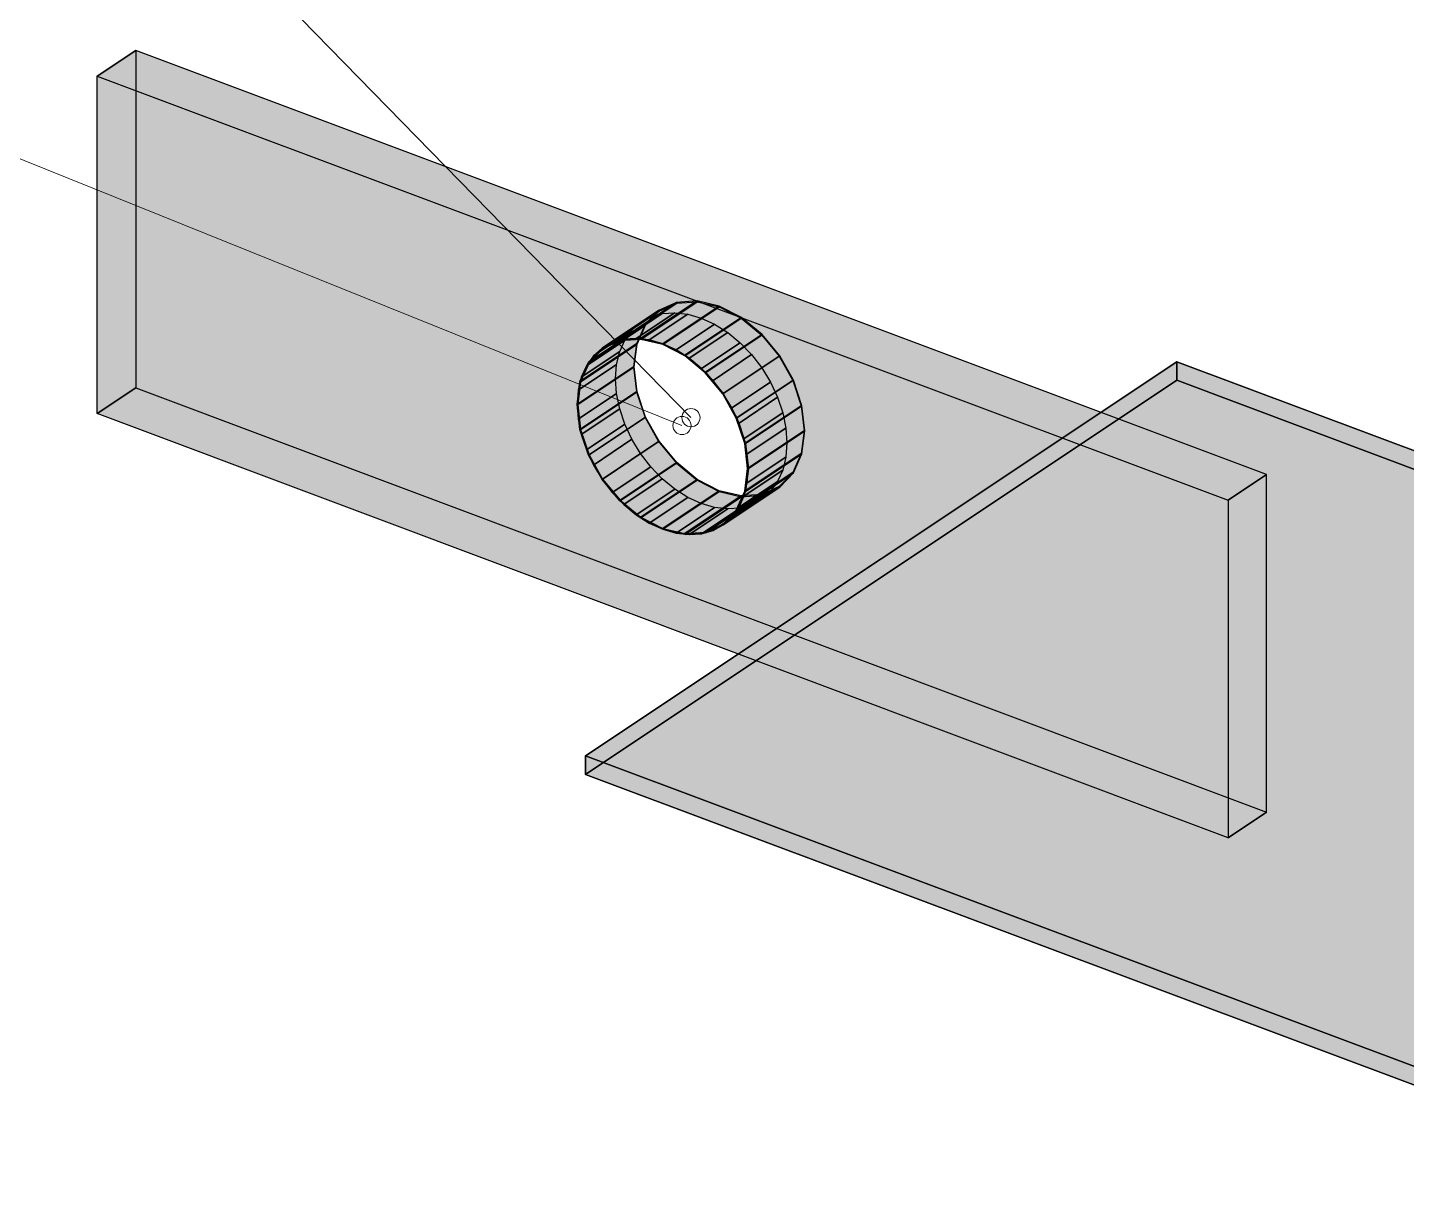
# Model space of a CAD drawing. Header units: millimetres. Extents: x 50 to 612415, y 2 to 4150.
# Drawn here: x 493091 to 493925, y 1914 to 2623 of the extents above; entities that cross this region are included whole.
import ezdxf

# ---------------------------------------------------------------- set-up
doc = ezdxf.new("R2010")
doc.units = ezdxf.units.MM
for name, color, linetype, lineweight in [('DIM', 7, 'Continuous', 13), ('HATCH', 8, 'Continuous', 9), ('OUTLINE', 7, 'Continuous', 25)]:
    doc.layers.add(name, color=color, linetype=linetype, lineweight=lineweight)

msp = doc.modelspace()

# ---------------------------------------------------------------- hatches: boundary and pattern name
at = {"layer": 'HATCH', "true_color": 0xbda27d}
for points in [[(493132.962, 2389.078), (493132.962, 2593.375), (493156.293, 2608.929), (493156.293, 2404.632)], [(493786.229, 2409.26), (493428.487, 2170.766), (493428.487, 2181.991), (493786.229, 2420.485)], [(493817.337, 2336.735), (493817.337, 2132.437), (493840.668, 2147.991), (493840.668, 2352.289)]]:
    msp.add_hatch(color=33, dxfattribs=at).paths.add_polyline_path(points)
at = {"layer": 'HATCH', "true_color": 0xccae87}
for points in [[(493132.962, 2593.375), (493817.337, 2336.735), (493840.668, 2352.289), (493156.293, 2608.929)], [(493786.229, 2420.485), (493428.487, 2181.991), (494112.862, 1925.35)], [(493786.229, 2420.485), (494112.862, 1925.35), (494470.604, 2163.845)], [(493817.337, 2132.437), (493132.962, 2389.078), (493156.293, 2404.632), (493840.668, 2147.991)], [(494112.862, 1914.125), (493428.487, 2170.766), (493786.229, 2409.26)], [(494470.604, 2152.619), (494112.862, 1914.125), (493786.229, 2409.26)]]:
    msp.add_hatch(color=43, dxfattribs=at).paths.add_polyline_path(points)
at = {"layer": 'HATCH', "true_color": 0xc0a47f}
for points in [[(493156.293, 2608.929), (493156.293, 2404.632), (493474.942, 2449.643)], [(493156.293, 2608.929), (493474.942, 2449.643), (493482.459, 2450.195)], [(493156.293, 2608.929), (493482.459, 2450.195), (493490.37, 2449.284)], [(493156.293, 2608.929), (493490.37, 2449.284), (493498.48, 2446.933)], [(493156.293, 2608.929), (493498.48, 2446.933), (493506.591, 2443.201)], [(493840.668, 2352.289), (493156.293, 2608.929), (493506.591, 2443.201)], [(493451.611, 2434.089), (493132.962, 2389.078), (493132.962, 2593.375)], [(493459.128, 2434.641), (493451.611, 2434.089), (493132.962, 2593.375)], [(493467.039, 2433.73), (493459.128, 2434.641), (493132.962, 2593.375)], [(493475.149, 2431.379), (493467.039, 2433.73), (493132.962, 2593.375)], [(493483.26, 2427.647), (493475.149, 2431.379), (493132.962, 2593.375)], [(493483.26, 2427.647), (493132.962, 2593.375), (493817.337, 2336.735)], [(493156.293, 2404.632), (493468.005, 2447.642), (493474.942, 2449.643)], [(493156.293, 2404.632), (493461.819, 2444.243), (493468.005, 2447.642)], [(493156.293, 2404.632), (493456.535, 2439.527), (493461.819, 2444.243)], [(493156.293, 2404.632), (493452.284, 2433.612), (493456.535, 2439.527)], [(493840.668, 2352.289), (493506.591, 2443.201), (493514.502, 2438.178)], [(493840.668, 2352.289), (493514.502, 2438.178), (493522.018, 2431.989)], [(493451.611, 2434.089), (493444.674, 2432.088), (493132.962, 2389.078)], [(493444.674, 2432.088), (493438.488, 2428.689), (493132.962, 2389.078)], [(493438.488, 2428.689), (493433.204, 2423.973), (493132.962, 2389.078)], [(493156.293, 2404.632), (493449.171, 2426.643), (493452.284, 2433.612)], [(493840.668, 2352.289), (493522.018, 2431.989), (493528.955, 2424.786)], [(493433.204, 2423.973), (493428.954, 2418.058), (493132.962, 2389.078)], [(493156.293, 2404.632), (493447.272, 2418.791), (493449.171, 2426.643)], [(493491.171, 2422.624), (493483.26, 2427.647), (493817.337, 2336.735)], [(493498.687, 2416.435), (493491.171, 2422.624), (493817.337, 2336.735)], [(493840.668, 2352.289), (493528.955, 2424.786), (493535.141, 2416.747)], [(494470.604, 2152.619), (493786.229, 2409.26), (493786.229, 2420.485), (494470.604, 2163.845)], [(493428.954, 2418.058), (493425.84, 2411.089), (493132.962, 2389.078)], [(493156.293, 2404.632), (493446.634, 2410.25), (493447.272, 2418.791)], [(493505.624, 2409.232), (493498.687, 2416.435), (493817.337, 2336.735)], [(493840.668, 2352.289), (493535.141, 2416.747), (493540.425, 2408.068)], [(493425.84, 2411.089), (493423.941, 2403.237), (493132.962, 2389.078)], [(493423.941, 2403.237), (493423.303, 2394.696), (493132.962, 2389.078)], [(493447.272, 2401.231), (493446.634, 2410.25), (493156.293, 2404.632)], [(493156.293, 2404.632), (493461.819, 2364.869), (493456.535, 2373.547)], [(493156.293, 2404.632), (493468.005, 2356.829), (493461.819, 2364.869)], [(493456.535, 2373.547), (493452.284, 2382.651), (493156.293, 2404.632)], [(493156.293, 2404.632), (493474.942, 2349.626), (493468.005, 2356.829)], [(493452.284, 2382.651), (493449.171, 2391.955), (493156.293, 2404.632)], [(493156.293, 2404.632), (493482.459, 2343.437), (493474.942, 2349.626)], [(493449.171, 2391.955), (493447.272, 2401.231), (493156.293, 2404.632)], [(493156.293, 2404.632), (493490.37, 2338.415), (493482.459, 2343.437)], [(493156.293, 2404.632), (493840.668, 2147.991), (493490.37, 2338.415)], [(493511.81, 2401.193), (493505.624, 2409.232), (493817.337, 2336.735)], [(493840.668, 2352.289), (493540.425, 2408.068), (493544.676, 2398.965)], [(493517.094, 2392.514), (493511.81, 2401.193), (493817.337, 2336.735)], [(493840.668, 2352.289), (493544.676, 2398.965), (493547.789, 2389.661)], [(493132.962, 2389.078), (493423.303, 2394.696), (493423.941, 2385.677)], [(493433.204, 2357.993), (493438.488, 2349.315), (493132.962, 2389.078)], [(493438.488, 2349.315), (493444.674, 2341.275), (493132.962, 2389.078)], [(493132.962, 2389.078), (493428.954, 2367.097), (493433.204, 2357.993)], [(493444.674, 2341.275), (493451.611, 2334.072), (493132.962, 2389.078)], [(493132.962, 2389.078), (493425.84, 2376.401), (493428.954, 2367.097)], [(493451.611, 2334.072), (493459.128, 2327.883), (493132.962, 2389.078)], [(493132.962, 2389.078), (493423.941, 2385.677), (493425.84, 2376.401)], [(493459.128, 2327.883), (493467.039, 2322.861), (493132.962, 2389.078)], [(493467.039, 2322.861), (493817.337, 2132.437), (493132.962, 2389.078)], [(493521.345, 2383.411), (493517.094, 2392.514), (493817.337, 2336.735)], [(493840.668, 2352.289), (493547.789, 2389.661), (493549.688, 2380.385)], [(493524.458, 2374.107), (493521.345, 2383.411), (493817.337, 2336.735)], [(493840.668, 2352.289), (493549.688, 2380.385), (493550.327, 2371.365)], [(493526.357, 2364.831), (493524.458, 2374.107), (493817.337, 2336.735)], [(493840.668, 2352.289), (493550.327, 2371.365), (493549.688, 2362.825)], [(493526.996, 2355.811), (493526.357, 2364.831), (493817.337, 2336.735)], [(493840.668, 2352.289), (493549.688, 2362.825), (493547.789, 2354.973)], [(493526.357, 2347.271), (493526.996, 2355.811), (493817.337, 2336.735)], [(493840.668, 2352.289), (493547.789, 2354.973), (493544.676, 2348.004)], [(493840.668, 2352.289), (493522.018, 2331.973), (493514.502, 2331.421)], [(493840.668, 2147.991), (493840.668, 2352.289), (493514.502, 2331.421)], [(493840.668, 2352.289), (493528.955, 2333.973), (493522.018, 2331.973)], [(493524.458, 2339.419), (493526.357, 2347.271), (493817.337, 2336.735)], [(493840.668, 2352.289), (493535.141, 2337.373), (493528.955, 2333.973)], [(493840.668, 2352.289), (493540.425, 2342.089), (493535.141, 2337.373)], [(493840.668, 2352.289), (493544.676, 2348.004), (493540.425, 2342.089)], [(493840.668, 2147.991), (493498.48, 2334.682), (493490.37, 2338.415)], [(493491.171, 2315.867), (493498.687, 2316.419), (493817.337, 2336.735)], [(493491.171, 2315.867), (493817.337, 2336.735), (493817.337, 2132.437)], [(493498.687, 2316.419), (493505.624, 2318.419), (493817.337, 2336.735)], [(493505.624, 2318.419), (493511.81, 2321.819), (493817.337, 2336.735)], [(493511.81, 2321.819), (493517.094, 2326.535), (493817.337, 2336.735)], [(493517.094, 2326.535), (493521.345, 2332.45), (493817.337, 2336.735)], [(493521.345, 2332.45), (493524.458, 2339.419), (493817.337, 2336.735)], [(493840.668, 2147.991), (493506.591, 2332.332), (493498.48, 2334.682)], [(493840.668, 2147.991), (493514.502, 2331.421), (493506.591, 2332.332)], [(493467.039, 2322.861), (493475.149, 2319.128), (493817.337, 2132.437)], [(493475.149, 2319.128), (493483.26, 2316.778), (493817.337, 2132.437)], [(493483.26, 2316.778), (493491.171, 2315.867), (493817.337, 2132.437)], [(493428.487, 2170.766), (494112.862, 1914.125), (494112.862, 1925.35), (493428.487, 2181.991)]]:
    msp.add_hatch(color=33, dxfattribs=at).paths.add_polyline_path(points)
at = {"layer": 'HATCH', "true_color": 0xaeb4b7}
for points in [[(493438.488, 2428.689), (493449.226, 2433.581), (493483.445, 2456.394), (493472.707, 2451.501)], [(493449.433, 2433.115), (493438.781, 2428.261), (493473, 2451.074), (493483.652, 2455.927)], [(493500.865, 2317.393), (493511.517, 2322.247), (493545.736, 2345.059), (493535.084, 2340.206)], [(493511.81, 2321.819), (493501.072, 2316.926), (493535.291, 2339.739), (493546.029, 2344.632)]]:
    msp.add_hatch(color=253, dxfattribs=at).paths.add_polyline_path(points)
at = {"layer": 'HATCH', "true_color": 0xb2b8bc}
for points in [[(493449.226, 2433.581), (493461.73, 2434.499), (493495.949, 2457.312), (493483.445, 2456.394)], [(493461.838, 2434.025), (493449.433, 2433.115), (493483.652, 2455.927), (493496.056, 2456.838)], [(493488.461, 2316.483), (493500.865, 2317.393), (493535.084, 2340.206), (493522.679, 2339.295)], [(493501.072, 2316.926), (493488.568, 2316.009), (493522.787, 2338.821), (493535.291, 2339.739)]]:
    msp.add_hatch(color=9, dxfattribs=at).paths.add_polyline_path(points)
at = {"layer": 'HATCH', "true_color": 0xb6bbbf}
for points in [[(493461.73, 2434.499), (493475.149, 2431.379), (493509.368, 2454.192), (493495.949, 2457.312)], [(493475.149, 2430.93), (493461.838, 2434.025), (493496.056, 2456.838), (493509.368, 2453.743)], [(493475.149, 2319.577), (493488.461, 2316.483), (493522.679, 2339.295), (493509.368, 2342.39)], [(493488.568, 2316.009), (493475.149, 2319.128), (493509.368, 2341.941), (493522.787, 2338.821)]]:
    msp.add_hatch(color=9, dxfattribs=at).paths.add_polyline_path(points)
at = {"layer": 'HATCH', "true_color": 0xacb1b5}
for points in [[(493483.445, 2456.394), (493472.707, 2451.501), (493483.652, 2455.927)], [(493472.707, 2451.501), (493473, 2451.074), (493483.652, 2455.927)], [(493495.949, 2457.312), (493483.445, 2456.394), (493496.056, 2456.838)], [(493483.445, 2456.394), (493483.652, 2455.927), (493496.056, 2456.838)], [(493495.949, 2457.312), (493496.056, 2456.838), (493509.368, 2453.743)], [(493509.368, 2454.192), (493495.949, 2457.312), (493509.368, 2453.743)], [(493509.368, 2454.192), (493509.368, 2453.743), (493522.679, 2446.854)], [(493522.787, 2447.247), (493509.368, 2454.192), (493522.679, 2446.854)], [(493472.707, 2451.501), (493464.467, 2442.967), (493473, 2451.074)], [(493464.467, 2442.967), (493464.827, 2442.608), (493473, 2451.074)], [(493522.787, 2447.247), (493522.679, 2446.854), (493535.084, 2436.64)], [(493535.291, 2436.951), (493522.787, 2447.247), (493535.084, 2436.64)], [(493464.467, 2442.967), (493459.288, 2431.373), (493464.827, 2442.608)], [(493459.288, 2431.373), (493459.689, 2431.106), (493464.827, 2442.608)], [(493535.291, 2436.951), (493535.084, 2436.64), (493545.736, 2423.798)], [(493546.029, 2424.005), (493535.291, 2436.951), (493545.736, 2423.798)], [(493438.781, 2428.261), (493430.249, 2420.154), (493438.488, 2428.689)], [(493438.781, 2428.261), (493430.608, 2419.795), (493430.249, 2420.154)], [(493449.433, 2433.115), (493438.488, 2428.689), (493449.226, 2433.581)], [(493449.433, 2433.115), (493438.781, 2428.261), (493438.488, 2428.689)], [(493461.838, 2434.025), (493449.226, 2433.581), (493461.73, 2434.499)], [(493461.838, 2434.025), (493449.433, 2433.115), (493449.226, 2433.581)], [(493459.288, 2431.373), (493457.521, 2417.509), (493459.689, 2431.106)], [(493457.521, 2417.509), (493457.936, 2417.353), (493459.689, 2431.106)], [(493475.149, 2430.93), (493461.838, 2434.025), (493461.73, 2434.499)], [(493475.149, 2430.93), (493461.73, 2434.499), (493475.149, 2431.379)], [(493488.461, 2424.042), (493475.149, 2430.93), (493475.149, 2431.379)], [(493488.461, 2424.042), (493475.149, 2431.379), (493488.568, 2424.435)], [(493430.608, 2419.795), (493425.069, 2408.56), (493430.249, 2420.154)], [(493500.865, 2413.828), (493488.461, 2424.042), (493488.568, 2424.435)], [(493500.865, 2413.828), (493488.568, 2424.435), (493501.072, 2414.139)], [(493546.029, 2424.005), (493545.736, 2423.798), (493553.909, 2409.202)], [(493554.268, 2409.292), (493546.029, 2424.005), (493553.909, 2409.202)], [(493430.608, 2419.795), (493425.47, 2408.294), (493425.069, 2408.56)], [(493459.689, 2402.286), (493457.521, 2417.509), (493459.288, 2402.32)], [(493459.689, 2402.286), (493457.936, 2417.353), (493457.521, 2417.509)], [(493511.517, 2400.985), (493500.865, 2413.828), (493501.072, 2414.139)], [(493511.517, 2400.985), (493501.072, 2414.139), (493511.81, 2401.193)], [(493425.47, 2408.294), (493423.303, 2394.696), (493425.069, 2408.56)], [(493425.47, 2408.294), (493423.717, 2394.541), (493423.303, 2394.696)], [(493554.268, 2409.292), (493553.909, 2409.202), (493559.047, 2393.847)], [(493559.448, 2393.813), (493554.268, 2409.292), (493559.047, 2393.847)], [(493459.689, 2402.286), (493459.288, 2402.32), (493464.467, 2386.841)], [(493464.827, 2386.931), (493459.689, 2402.286), (493464.467, 2386.841)], [(493519.69, 2386.389), (493511.517, 2400.985), (493511.81, 2401.193)], [(493519.69, 2386.389), (493511.81, 2401.193), (493520.05, 2386.479)], [(493425.069, 2379.508), (493423.303, 2394.696), (493425.47, 2379.474)], [(493423.303, 2394.696), (493423.717, 2394.541), (493425.47, 2379.474)], [(493464.827, 2386.931), (493464.467, 2386.841), (493472.707, 2372.128)], [(493473, 2372.335), (493464.827, 2386.931), (493472.707, 2372.128)], [(493559.448, 2393.813), (493559.047, 2393.847), (493560.8, 2378.779)], [(493560.8, 2378.779), (493561.214, 2378.624), (493559.448, 2393.813)], [(493430.249, 2364.029), (493425.069, 2379.508), (493425.47, 2379.474)], [(493430.249, 2364.029), (493425.47, 2379.474), (493430.608, 2364.119)], [(493524.828, 2371.034), (493519.69, 2386.389), (493520.05, 2386.479)], [(493524.828, 2371.034), (493520.05, 2386.479), (493525.229, 2371)], [(493560.8, 2378.779), (493559.047, 2365.027), (493561.214, 2378.624)], [(493559.047, 2365.027), (493559.448, 2364.76), (493561.214, 2378.624)], [(493473, 2372.335), (493472.707, 2372.128), (493483.445, 2359.181)], [(493483.652, 2359.493), (493473, 2372.335), (493483.445, 2359.181)], [(493526.581, 2355.967), (493524.828, 2371.034), (493525.229, 2371)], [(493525.229, 2371), (493526.996, 2355.811), (493526.581, 2355.967)], [(493438.488, 2349.315), (493430.249, 2364.029), (493430.608, 2364.119)], [(493438.488, 2349.315), (493430.608, 2364.119), (493438.781, 2349.523)], [(493559.047, 2365.027), (493553.909, 2353.525), (493559.448, 2364.76)], [(493553.909, 2353.525), (493554.268, 2353.166), (493559.448, 2364.76)], [(493483.652, 2359.493), (493483.445, 2359.181), (493495.949, 2348.885)], [(493496.056, 2349.279), (493483.652, 2359.493), (493495.949, 2348.885)], [(493526.996, 2355.811), (493524.828, 2342.214), (493526.581, 2355.967)], [(493526.996, 2355.811), (493525.229, 2341.948), (493524.828, 2342.214)], [(493553.909, 2353.525), (493545.736, 2345.059), (493554.268, 2353.166)], [(493545.736, 2345.059), (493546.029, 2344.632), (493554.268, 2353.166)], [(493449.226, 2336.369), (493438.488, 2349.315), (493438.781, 2349.523)], [(493449.226, 2336.369), (493438.781, 2349.523), (493449.433, 2336.68)], [(493496.056, 2349.279), (493495.949, 2348.885), (493509.368, 2341.941)], [(493509.368, 2342.39), (493496.056, 2349.279), (493509.368, 2341.941)], [(493545.736, 2345.059), (493535.084, 2340.206), (493546.029, 2344.632)], [(493461.73, 2326.073), (493449.226, 2336.369), (493449.433, 2336.68)], [(493461.73, 2326.073), (493449.433, 2336.68), (493461.838, 2326.466)], [(493509.368, 2342.39), (493509.368, 2341.941), (493522.787, 2338.821)], [(493522.679, 2339.295), (493509.368, 2342.39), (493522.787, 2338.821)], [(493525.229, 2341.948), (493519.69, 2330.713), (493524.828, 2342.214)], [(493525.229, 2341.948), (493520.05, 2330.353), (493519.69, 2330.713)], [(493535.084, 2340.206), (493522.679, 2339.295), (493535.291, 2339.739)], [(493522.679, 2339.295), (493522.787, 2338.821), (493535.291, 2339.739)], [(493535.084, 2340.206), (493535.291, 2339.739), (493546.029, 2344.632)], [(493520.05, 2330.353), (493511.517, 2322.247), (493519.69, 2330.713)], [(493520.05, 2330.353), (493511.81, 2321.819), (493511.517, 2322.247)], [(493475.149, 2319.128), (493461.73, 2326.073), (493461.838, 2326.466)], [(493475.149, 2319.128), (493461.838, 2326.466), (493475.149, 2319.577)], [(493511.81, 2321.819), (493500.865, 2317.393), (493511.517, 2322.247)], [(493511.81, 2321.819), (493501.072, 2316.926), (493500.865, 2317.393)], [(493488.568, 2316.009), (493475.149, 2319.128), (493475.149, 2319.577)], [(493488.568, 2316.009), (493475.149, 2319.577), (493488.461, 2316.483)], [(493501.072, 2316.926), (493488.461, 2316.483), (493500.865, 2317.393)], [(493501.072, 2316.926), (493488.568, 2316.009), (493488.461, 2316.483)]]:
    msp.add_hatch(color=253, dxfattribs=at).paths.add_polyline_path(points)
at = {"layer": 'HATCH', "true_color": 0xb7bdc1}
for points in [[(493475.149, 2431.379), (493488.568, 2424.435), (493522.787, 2447.247), (493509.368, 2454.192)], [(493488.461, 2424.042), (493475.149, 2430.93), (493509.368, 2453.743), (493522.679, 2446.854)], [(493475.149, 2319.128), (493461.73, 2326.073), (493495.949, 2348.885), (493509.368, 2341.941)], [(493461.838, 2326.466), (493475.149, 2319.577), (493509.368, 2342.39), (493496.056, 2349.279)]]:
    msp.add_hatch(color=9, dxfattribs=at).paths.add_polyline_path(points)
at = {"layer": 'HATCH', "true_color": 0xa9afb2}
for points in [[(493430.249, 2420.154), (493438.488, 2428.689), (493472.707, 2451.501), (493464.467, 2442.967)], [(493438.781, 2428.261), (493430.608, 2419.795), (493464.827, 2442.608), (493473, 2451.074)], [(493511.517, 2322.247), (493519.69, 2330.713), (493553.909, 2353.525), (493545.736, 2345.059)], [(493520.05, 2330.353), (493511.81, 2321.819), (493546.029, 2344.632), (493554.268, 2353.166)]]:
    msp.add_hatch(color=253, dxfattribs=at).paths.add_polyline_path(points)
at = {"layer": 'HATCH', "true_color": 0xc1a580}
for points in [[(493444.674, 2432.088), (493438.488, 2428.689), (493461.819, 2444.243), (493468.005, 2447.642)], [(493505.624, 2318.419), (493511.81, 2321.819), (493535.141, 2337.373), (493528.955, 2333.973)]]:
    msp.add_hatch(color=33, dxfattribs=at).paths.add_polyline_path(points)
at = {"layer": 'HATCH', "true_color": 0xc4a882}
for points in [[(493451.611, 2434.089), (493444.674, 2432.088), (493468.005, 2447.642), (493474.942, 2449.643)], [(493498.687, 2316.419), (493505.624, 2318.419), (493528.955, 2333.973), (493522.018, 2331.973)]]:
    msp.add_hatch(color=43, dxfattribs=at).paths.add_polyline_path(points)
at = {"layer": 'HATCH', "true_color": 0xc7aa84}
for points in [[(493459.128, 2434.641), (493451.611, 2434.089), (493474.942, 2449.643), (493482.459, 2450.195)], [(493491.171, 2315.867), (493498.687, 2316.419), (493522.018, 2331.973), (493514.502, 2331.421)]]:
    msp.add_hatch(color=43, dxfattribs=at).paths.add_polyline_path(points)
at = {"layer": 'HATCH', "true_color": 0xc9ac85}
for points in [[(493467.039, 2433.73), (493459.128, 2434.641), (493482.459, 2450.195), (493490.37, 2449.284)], [(493483.26, 2316.778), (493491.171, 2315.867), (493514.502, 2331.421), (493506.591, 2332.332)]]:
    msp.add_hatch(color=43, dxfattribs=at).paths.add_polyline_path(points)
at = {"layer": 'HATCH', "true_color": 0xcbad87}
for points in [[(493475.149, 2431.379), (493467.039, 2433.73), (493490.37, 2449.284), (493498.48, 2446.933)], [(493475.149, 2319.128), (493483.26, 2316.778), (493506.591, 2332.332), (493498.48, 2334.682)]]:
    msp.add_hatch(color=43, dxfattribs=at).paths.add_polyline_path(points)
at = {"layer": 'HATCH', "true_color": 0xccaf87}
for points in [[(493483.26, 2427.647), (493475.149, 2431.379), (493498.48, 2446.933), (493506.591, 2443.201)], [(493505.624, 2409.232), (493498.687, 2416.435), (493522.018, 2431.989), (493528.955, 2424.786)], [(493444.674, 2341.275), (493451.611, 2334.072), (493474.942, 2349.626), (493468.005, 2356.829)], [(493467.039, 2322.861), (493475.149, 2319.128), (493498.48, 2334.682), (493490.37, 2338.415)]]:
    msp.add_hatch(color=43, dxfattribs=at).paths.add_polyline_path(points)
at = {"layer": 'HATCH', "true_color": 0xb8bec1}
for points in [[(493500.865, 2413.828), (493488.461, 2424.042), (493522.679, 2446.854), (493535.084, 2436.64)], [(493488.568, 2424.435), (493501.072, 2414.139), (493535.291, 2436.951), (493522.787, 2447.247)], [(493461.73, 2326.073), (493449.226, 2336.369), (493483.445, 2359.181), (493495.949, 2348.885)], [(493449.433, 2336.68), (493461.838, 2326.466), (493496.056, 2349.279), (493483.652, 2359.493)]]:
    msp.add_hatch(color=9, dxfattribs=at).paths.add_polyline_path(points)
at = {"layer": 'HATCH', "true_color": 0xa4a9ad}
for points in [[(493425.069, 2408.56), (493430.249, 2420.154), (493464.467, 2442.967), (493459.288, 2431.373)], [(493430.608, 2419.795), (493425.47, 2408.294), (493459.689, 2431.106), (493464.827, 2442.608)], [(493519.69, 2330.713), (493524.828, 2342.214), (493559.047, 2365.027), (493553.909, 2353.525)], [(493525.229, 2341.948), (493520.05, 2330.353), (493554.268, 2353.166), (493559.448, 2364.76)]]:
    msp.add_hatch(color=253, dxfattribs=at).paths.add_polyline_path(points)
at = {"layer": 'HATCH', "true_color": 0xba9f7c}
for points in [[(493433.204, 2423.973), (493428.954, 2418.058), (493452.284, 2433.612), (493456.535, 2439.527)], [(493517.094, 2326.535), (493521.345, 2332.45), (493544.676, 2348.004), (493540.425, 2342.089)]]:
    msp.add_hatch(color=33, dxfattribs=at).paths.add_polyline_path(points)
at = {"layer": 'HATCH', "true_color": 0xbea27e}
for points in [[(493438.488, 2428.689), (493433.204, 2423.973), (493456.535, 2439.527), (493461.819, 2444.243)], [(493511.81, 2321.819), (493517.094, 2326.535), (493540.425, 2342.089), (493535.141, 2337.373)]]:
    msp.add_hatch(color=33, dxfattribs=at).paths.add_polyline_path(points)
at = {"layer": 'HATCH', "true_color": 0xcdaf88}
for points in [[(493491.171, 2422.624), (493483.26, 2427.647), (493506.591, 2443.201), (493514.502, 2438.178)], [(493498.687, 2416.435), (493491.171, 2422.624), (493514.502, 2438.178), (493522.018, 2431.989)], [(493451.611, 2334.072), (493459.128, 2327.883), (493482.459, 2343.437), (493474.942, 2349.626)], [(493459.128, 2327.883), (493467.039, 2322.861), (493490.37, 2338.415), (493482.459, 2343.437)]]:
    msp.add_hatch(color=43, dxfattribs=at).paths.add_polyline_path(points)
at = {"layer": 'HATCH', "true_color": 0xb7bcc0}
for points in [[(493511.517, 2400.985), (493500.865, 2413.828), (493535.084, 2436.64), (493545.736, 2423.798)], [(493501.072, 2414.139), (493511.81, 2401.193), (493546.029, 2424.005), (493535.291, 2436.951)], [(493449.226, 2336.369), (493438.488, 2349.315), (493472.707, 2372.128), (493483.445, 2359.181)], [(493438.781, 2349.523), (493449.433, 2336.68), (493483.652, 2359.493), (493473, 2372.335)]]:
    msp.add_hatch(color=9, dxfattribs=at).paths.add_polyline_path(points)
at = {"layer": 'HATCH', "true_color": 0xa7acb0}
for points in [[(493423.303, 2394.696), (493425.069, 2408.56), (493459.288, 2431.373), (493457.521, 2417.509)], [(493425.47, 2408.294), (493423.717, 2394.541), (493457.936, 2417.353), (493459.689, 2431.106)], [(493524.828, 2342.214), (493526.581, 2355.967), (493560.8, 2378.779), (493559.047, 2365.027)], [(493526.996, 2355.811), (493525.229, 2341.948), (493559.448, 2364.76), (493561.214, 2378.624)]]:
    msp.add_hatch(color=253, dxfattribs=at).paths.add_polyline_path(points)
at = {"layer": 'HATCH', "true_color": 0xb79c79}
for points in [[(493428.954, 2418.058), (493425.84, 2411.089), (493449.171, 2426.643), (493452.284, 2433.612)], [(493521.345, 2332.45), (493524.458, 2339.419), (493547.789, 2354.973), (493544.676, 2348.004)]]:
    msp.add_hatch(color=33, dxfattribs=at).paths.add_polyline_path(points)
at = {"layer": 'HATCH', "true_color": 0xb89d7a}
for points in [[(493425.84, 2411.089), (493423.941, 2403.237), (493447.272, 2418.791), (493449.171, 2426.643)], [(493524.458, 2339.419), (493526.357, 2347.271), (493549.688, 2362.825), (493547.789, 2354.973)]]:
    msp.add_hatch(color=33, dxfattribs=at).paths.add_polyline_path(points)
at = {"layer": 'HATCH', "true_color": 0xcbae87}
for points in [[(493511.81, 2401.193), (493505.624, 2409.232), (493528.955, 2424.786), (493535.141, 2416.747)], [(493438.488, 2349.315), (493444.674, 2341.275), (493468.005, 2356.829), (493461.819, 2364.869)]]:
    msp.add_hatch(color=43, dxfattribs=at).paths.add_polyline_path(points)
at = {"layer": 'HATCH', "true_color": 0xb4babe}
for points in [[(493519.69, 2386.389), (493511.517, 2400.985), (493545.736, 2423.798), (493553.909, 2409.202)], [(493511.81, 2401.193), (493520.05, 2386.479), (493554.268, 2409.292), (493546.029, 2424.005)], [(493438.488, 2349.315), (493430.249, 2364.029), (493464.467, 2386.841), (493472.707, 2372.128)], [(493430.608, 2364.119), (493438.781, 2349.523), (493473, 2372.335), (493464.827, 2386.931)]]:
    msp.add_hatch(color=9, dxfattribs=at).paths.add_polyline_path(points)
at = {"layer": 'HATCH', "true_color": 0xbba07c}
for points in [[(493423.941, 2403.237), (493423.303, 2394.696), (493446.634, 2410.25), (493447.272, 2418.791)], [(493526.357, 2347.271), (493526.996, 2355.811), (493550.327, 2371.365), (493549.688, 2362.825)]]:
    msp.add_hatch(color=33, dxfattribs=at).paths.add_polyline_path(points)
at = {"layer": 'HATCH', "true_color": 0xacb2b5}
for points in [[(493425.069, 2379.508), (493423.303, 2394.696), (493457.521, 2417.509), (493459.288, 2402.32)], [(493423.717, 2394.541), (493425.47, 2379.474), (493459.689, 2402.286), (493457.936, 2417.353)], [(493526.581, 2355.967), (493524.828, 2371.034), (493559.047, 2393.847), (493560.8, 2378.779)], [(493525.229, 2371), (493526.996, 2355.811), (493561.214, 2378.624), (493559.448, 2393.813)]]:
    msp.add_hatch(color=253, dxfattribs=at).paths.add_polyline_path(points)
at = {"layer": 'HATCH', "true_color": 0xcaac86}
for points in [[(493517.094, 2392.514), (493511.81, 2401.193), (493535.141, 2416.747), (493540.425, 2408.068)], [(493433.204, 2357.993), (493438.488, 2349.315), (493461.819, 2364.869), (493456.535, 2373.547)]]:
    msp.add_hatch(color=43, dxfattribs=at).paths.add_polyline_path(points)
at = {"layer": 'HATCH', "true_color": 0xbfa37e}
for points in [[(493423.303, 2394.696), (493423.941, 2385.677), (493447.272, 2401.231), (493446.634, 2410.25)], [(493526.996, 2355.811), (493526.357, 2364.831), (493549.688, 2380.385), (493550.327, 2371.365)]]:
    msp.add_hatch(color=33, dxfattribs=at).paths.add_polyline_path(points)
at = {"layer": 'HATCH', "true_color": 0xc8ab84}
for points in [[(493521.345, 2383.411), (493517.094, 2392.514), (493540.425, 2408.068), (493544.676, 2398.965)], [(493428.954, 2367.097), (493433.204, 2357.993), (493456.535, 2373.547), (493452.284, 2382.651)]]:
    msp.add_hatch(color=43, dxfattribs=at).paths.add_polyline_path(points)
at = {"layer": 'HATCH', "true_color": 0xb1b6ba}
for points in [[(493524.828, 2371.034), (493519.69, 2386.389), (493553.909, 2409.202), (493559.047, 2393.847)], [(493520.05, 2386.479), (493525.229, 2371), (493559.448, 2393.813), (493554.268, 2409.292)], [(493430.249, 2364.029), (493425.069, 2379.508), (493459.288, 2402.32), (493464.467, 2386.841)], [(493425.47, 2379.474), (493430.608, 2364.119), (493464.827, 2386.931), (493459.689, 2402.286)]]:
    msp.add_hatch(color=253, dxfattribs=at).paths.add_polyline_path(points)
at = {"layer": 'HATCH', "true_color": 0xc2a681}
for points in [[(493423.941, 2385.677), (493425.84, 2376.401), (493449.171, 2391.955), (493447.272, 2401.231)], [(493526.357, 2364.831), (493524.458, 2374.107), (493547.789, 2389.661), (493549.688, 2380.385)]]:
    msp.add_hatch(color=43, dxfattribs=at).paths.add_polyline_path(points)
at = {"layer": 'HATCH', "true_color": 0xc5a883}
for points in [[(493524.458, 2374.107), (493521.345, 2383.411), (493544.676, 2398.965), (493547.789, 2389.661)], [(493425.84, 2376.401), (493428.954, 2367.097), (493452.284, 2382.651), (493449.171, 2391.955)]]:
    msp.add_hatch(color=43, dxfattribs=at).paths.add_polyline_path(points)

# ---------------------------------------------------------------- linework, layer by layer
at = {"layer": 'DIM'}
for points in [[(493492.259, 2386.66), (493020, 2870), (492980, 2870)], [(493486.815, 2381.908), (493020, 2570), (492980, 2570)]]:
    msp.add_lwpolyline(points, dxfattribs=at)
for centre in [(493486.815, 2381.908), (493492.259, 2386.66)]:
    msp.add_circle(centre, 5.5, dxfattribs=at)
at = {"layer": 'OUTLINE', "color": 139, "true_color": 0x42544a}
for p, q in [((493132.962, 2593.375), (493156.293, 2608.929)), ((493156.293, 2608.929), (493132.962, 2593.375)), ((493156.293, 2608.929), (493156.293, 2404.632)), ((493156.293, 2608.929), (493156.293, 2404.632)), ((493840.668, 2352.289), (493156.293, 2608.929)), ((493840.668, 2352.289), (493156.293, 2608.929)), ((493132.962, 2389.078), (493132.962, 2593.375)), ((493132.962, 2389.078), (493132.962, 2593.375)), ((493132.962, 2593.375), (493817.337, 2336.735)), ((493132.962, 2593.375), (493817.337, 2336.735)), ((493449.226, 2433.581), (493483.445, 2456.394)), ((493483.445, 2456.394), (493449.226, 2433.581)), ((493483.652, 2455.927), (493449.433, 2433.115)), ((493449.433, 2433.115), (493483.652, 2455.927)), ((493461.73, 2434.499), (493495.949, 2457.312)), ((493495.949, 2457.312), (493461.73, 2434.499)), ((493496.056, 2456.838), (493461.838, 2434.025)), ((493461.838, 2434.025), (493496.056, 2456.838)), ((493483.445, 2456.394), (493472.707, 2451.501)), ((493483.445, 2456.394), (493472.707, 2451.501)), ((493473, 2451.074), (493483.652, 2455.927)), ((493473, 2451.074), (493483.652, 2455.927)), ((493475.149, 2431.379), (493509.368, 2454.192)), ((493509.368, 2454.192), (493475.149, 2431.379)), ((493509.368, 2453.743), (493475.149, 2430.93)), ((493475.149, 2430.93), (493509.368, 2453.743)), ((493495.949, 2457.312), (493483.445, 2456.394)), ((493495.949, 2457.312), (493483.445, 2456.394)), ((493483.652, 2455.927), (493496.056, 2456.838)), ((493483.652, 2455.927), (493496.056, 2456.838)), ((493509.368, 2454.192), (493495.949, 2457.312)), ((493509.368, 2454.192), (493495.949, 2457.312)), ((493496.056, 2456.838), (493509.368, 2453.743)), ((493496.056, 2456.838), (493509.368, 2453.743)), ((493522.787, 2447.247), (493509.368, 2454.192)), ((493522.787, 2447.247), (493509.368, 2454.192)), ((493509.368, 2453.743), (493522.679, 2446.854)), ((493509.368, 2453.743), (493522.679, 2446.854)), ((493438.488, 2428.689), (493472.707, 2451.501)), ((493472.707, 2451.501), (493438.488, 2428.689)), ((493473, 2451.074), (493438.781, 2428.261)), ((493438.781, 2428.261), (493473, 2451.074)), ((493468.005, 2447.642), (493444.674, 2432.088)), ((493444.674, 2432.088), (493468.005, 2447.642)), ((493474.942, 2449.643), (493451.611, 2434.089)), ((493451.611, 2434.089), (493474.942, 2449.643)), ((493482.459, 2450.195), (493459.128, 2434.641)), ((493459.128, 2434.641), (493482.459, 2450.195)), ((493461.819, 2444.243), (493468.005, 2447.642)), ((493461.819, 2444.243), (493468.005, 2447.642)), ((493472.707, 2451.501), (493464.467, 2442.967)), ((493472.707, 2451.501), (493464.467, 2442.967)), ((493464.827, 2442.608), (493473, 2451.074)), ((493464.827, 2442.608), (493473, 2451.074)), ((493490.37, 2449.284), (493467.039, 2433.73)), ((493467.039, 2433.73), (493490.37, 2449.284)), ((493468.005, 2447.642), (493474.942, 2449.643)), ((493468.005, 2447.642), (493474.942, 2449.643)), ((493474.942, 2449.643), (493482.459, 2450.195)), ((493474.942, 2449.643), (493482.459, 2450.195)), ((493498.48, 2446.933), (493475.149, 2431.379)), ((493475.149, 2431.379), (493498.48, 2446.933)), ((493482.459, 2450.195), (493490.37, 2449.284)), ((493482.459, 2450.195), (493490.37, 2449.284)), ((493522.679, 2446.854), (493488.461, 2424.042)), ((493488.461, 2424.042), (493522.679, 2446.854)), ((493488.568, 2424.435), (493522.787, 2447.247)), ((493522.787, 2447.247), (493488.568, 2424.435)), ((493490.37, 2449.284), (493498.48, 2446.933)), ((493490.37, 2449.284), (493498.48, 2446.933)), ((493498.48, 2446.933), (493506.591, 2443.201)), ((493498.48, 2446.933), (493506.591, 2443.201)), ((493522.679, 2446.854), (493535.084, 2436.64)), ((493522.679, 2446.854), (493535.084, 2436.64)), ((493535.291, 2436.951), (493522.787, 2447.247)), ((493535.291, 2436.951), (493522.787, 2447.247)), ((493430.249, 2420.154), (493464.467, 2442.967)), ((493464.467, 2442.967), (493430.249, 2420.154)), ((493464.827, 2442.608), (493430.608, 2419.795)), ((493430.608, 2419.795), (493464.827, 2442.608)), ((493456.535, 2439.527), (493433.204, 2423.973)), ((493433.204, 2423.973), (493456.535, 2439.527)), ((493461.819, 2444.243), (493438.488, 2428.689)), ((493438.488, 2428.689), (493461.819, 2444.243)), ((493452.284, 2433.612), (493456.535, 2439.527)), ((493452.284, 2433.612), (493456.535, 2439.527)), ((493456.535, 2439.527), (493461.819, 2444.243)), ((493456.535, 2439.527), (493461.819, 2444.243)), ((493464.467, 2442.967), (493459.288, 2431.373)), ((493464.467, 2442.967), (493459.288, 2431.373)), ((493459.689, 2431.106), (493464.827, 2442.608)), ((493459.689, 2431.106), (493464.827, 2442.608)), ((493506.591, 2443.201), (493483.26, 2427.647)), ((493483.26, 2427.647), (493506.591, 2443.201)), ((493514.502, 2438.178), (493491.171, 2422.624)), ((493491.171, 2422.624), (493514.502, 2438.178)), ((493535.084, 2436.64), (493500.865, 2413.828)), ((493500.865, 2413.828), (493535.084, 2436.64)), ((493501.072, 2414.139), (493535.291, 2436.951)), ((493535.291, 2436.951), (493501.072, 2414.139)), ((493506.591, 2443.201), (493514.502, 2438.178)), ((493506.591, 2443.201), (493514.502, 2438.178)), ((493514.502, 2438.178), (493522.018, 2431.989)), ((493514.502, 2438.178), (493522.018, 2431.989)), ((493535.084, 2436.64), (493545.736, 2423.798)), ((493535.084, 2436.64), (493545.736, 2423.798)), ((493546.029, 2424.005), (493535.291, 2436.951)), ((493546.029, 2424.005), (493535.291, 2436.951)), ((493425.069, 2408.56), (493459.288, 2431.373)), ((493459.288, 2431.373), (493425.069, 2408.56)), ((493459.689, 2431.106), (493425.47, 2408.294)), ((493425.47, 2408.294), (493459.689, 2431.106)), ((493452.284, 2433.612), (493428.954, 2418.058)), ((493428.954, 2418.058), (493452.284, 2433.612)), ((493430.249, 2420.154), (493438.488, 2428.689)), ((493430.249, 2420.154), (493438.488, 2428.689)), ((493438.781, 2428.261), (493430.608, 2419.795)), ((493438.781, 2428.261), (493430.608, 2419.795)), ((493438.488, 2428.689), (493433.204, 2423.973)), ((493438.488, 2428.689), (493433.204, 2423.973)), ((493438.488, 2428.689), (493449.226, 2433.581)), ((493438.488, 2428.689), (493449.226, 2433.581)), ((493444.674, 2432.088), (493438.488, 2428.689)), ((493444.674, 2432.088), (493438.488, 2428.689)), ((493449.433, 2433.115), (493438.781, 2428.261)), ((493449.433, 2433.115), (493438.781, 2428.261)), ((493451.611, 2434.089), (493444.674, 2432.088)), ((493451.611, 2434.089), (493444.674, 2432.088)), ((493449.171, 2426.643), (493452.284, 2433.612)), ((493449.171, 2426.643), (493452.284, 2433.612)), ((493449.226, 2433.581), (493461.73, 2434.499)), ((493449.226, 2433.581), (493461.73, 2434.499)), ((493461.838, 2434.025), (493449.433, 2433.115)), ((493461.838, 2434.025), (493449.433, 2433.115)), ((493459.128, 2434.641), (493451.611, 2434.089)), ((493459.128, 2434.641), (493451.611, 2434.089)), ((493459.288, 2431.373), (493457.521, 2417.509)), ((493459.288, 2431.373), (493457.521, 2417.509)), ((493457.936, 2417.353), (493459.689, 2431.106)), ((493457.936, 2417.353), (493459.689, 2431.106)), ((493467.039, 2433.73), (493459.128, 2434.641)), ((493467.039, 2433.73), (493459.128, 2434.641)), ((493461.73, 2434.499), (493475.149, 2431.379)), ((493461.73, 2434.499), (493475.149, 2431.379)), ((493475.149, 2430.93), (493461.838, 2434.025)), ((493475.149, 2430.93), (493461.838, 2434.025)), ((493475.149, 2431.379), (493467.039, 2433.73)), ((493475.149, 2431.379), (493467.039, 2433.73)), ((493483.26, 2427.647), (493475.149, 2431.379)), ((493475.149, 2431.379), (493488.568, 2424.435)), ((493483.26, 2427.647), (493475.149, 2431.379)), ((493475.149, 2431.379), (493488.568, 2424.435)), ((493488.461, 2424.042), (493475.149, 2430.93)), ((493488.461, 2424.042), (493475.149, 2430.93)), ((493522.018, 2431.989), (493498.687, 2416.435)), ((493498.687, 2416.435), (493522.018, 2431.989)), ((493522.018, 2431.989), (493528.955, 2424.786)), ((493522.018, 2431.989), (493528.955, 2424.786)), ((493425.069, 2408.56), (493430.249, 2420.154)), ((493425.069, 2408.56), (493430.249, 2420.154)), ((493449.171, 2426.643), (493425.84, 2411.089)), ((493425.84, 2411.089), (493449.171, 2426.643)), ((493428.487, 2181.991), (493786.229, 2420.485)), ((493786.229, 2420.485), (493428.487, 2181.991)), ((493433.204, 2423.973), (493428.954, 2418.058)), ((493433.204, 2423.973), (493428.954, 2418.058)), ((493447.272, 2418.791), (493449.171, 2426.643)), ((493447.272, 2418.791), (493449.171, 2426.643)), ((493491.171, 2422.624), (493483.26, 2427.647)), ((493491.171, 2422.624), (493483.26, 2427.647)), ((493500.865, 2413.828), (493488.461, 2424.042)), ((493500.865, 2413.828), (493488.461, 2424.042)), ((493488.568, 2424.435), (493501.072, 2414.139)), ((493488.568, 2424.435), (493501.072, 2414.139)), ((493498.687, 2416.435), (493491.171, 2422.624)), ((493498.687, 2416.435), (493491.171, 2422.624)), ((493528.955, 2424.786), (493505.624, 2409.232)), ((493505.624, 2409.232), (493528.955, 2424.786)), ((493545.736, 2423.798), (493511.517, 2400.985)), ((493511.517, 2400.985), (493545.736, 2423.798)), ((493511.81, 2401.193), (493546.029, 2424.005)), ((493546.029, 2424.005), (493511.81, 2401.193)), ((493528.955, 2424.786), (493535.141, 2416.747)), ((493528.955, 2424.786), (493535.141, 2416.747)), ((493545.736, 2423.798), (493553.909, 2409.202)), ((493545.736, 2423.798), (493553.909, 2409.202)), ((493554.268, 2409.292), (493546.029, 2424.005)), ((493554.268, 2409.292), (493546.029, 2424.005)), ((493786.229, 2420.485), (493786.229, 2409.26)), ((493786.229, 2409.26), (493786.229, 2420.485)), ((493786.229, 2420.485), (494470.604, 2163.845)), ((494470.604, 2163.845), (493786.229, 2420.485)), ((493423.303, 2394.696), (493457.521, 2417.509)), ((493457.521, 2417.509), (493423.303, 2394.696)), ((493457.936, 2417.353), (493423.717, 2394.541)), ((493423.717, 2394.541), (493457.936, 2417.353)), ((493447.272, 2418.791), (493423.941, 2403.237)), ((493423.941, 2403.237), (493447.272, 2418.791)), ((493430.608, 2419.795), (493425.47, 2408.294)), ((493430.608, 2419.795), (493425.47, 2408.294)), ((493428.954, 2418.058), (493425.84, 2411.089)), ((493428.954, 2418.058), (493425.84, 2411.089)), ((493446.634, 2410.25), (493447.272, 2418.791)), ((493446.634, 2410.25), (493447.272, 2418.791)), ((493457.521, 2417.509), (493459.288, 2402.32)), ((493457.521, 2417.509), (493459.288, 2402.32)), ((493459.689, 2402.286), (493457.936, 2417.353)), ((493459.689, 2402.286), (493457.936, 2417.353)), ((493505.624, 2409.232), (493498.687, 2416.435)), ((493505.624, 2409.232), (493498.687, 2416.435)), ((493511.517, 2400.985), (493500.865, 2413.828)), ((493511.517, 2400.985), (493500.865, 2413.828)), ((493501.072, 2414.139), (493511.81, 2401.193)), ((493501.072, 2414.139), (493511.81, 2401.193)), ((493535.141, 2416.747), (493511.81, 2401.193)), ((493511.81, 2401.193), (493535.141, 2416.747)), ((493535.141, 2416.747), (493540.425, 2408.068)), ((493535.141, 2416.747), (493540.425, 2408.068)), ((493156.293, 2404.632), (493132.962, 2389.078)), ((493132.962, 2389.078), (493156.293, 2404.632)), ((493156.293, 2404.632), (493840.668, 2147.991)), ((493156.293, 2404.632), (493840.668, 2147.991)), ((493446.634, 2410.25), (493423.303, 2394.696)), ((493423.303, 2394.696), (493446.634, 2410.25)), ((493423.303, 2394.696), (493425.069, 2408.56)), ((493423.303, 2394.696), (493425.069, 2408.56)), ((493423.941, 2403.237), (493423.303, 2394.696)), ((493423.941, 2403.237), (493423.303, 2394.696)), ((493425.47, 2408.294), (493423.717, 2394.541)), ((493425.47, 2408.294), (493423.717, 2394.541)), ((493425.84, 2411.089), (493423.941, 2403.237)), ((493425.84, 2411.089), (493423.941, 2403.237)), ((493786.229, 2409.26), (493428.487, 2170.766)), ((493428.487, 2170.766), (493786.229, 2409.26)), ((493447.272, 2401.231), (493446.634, 2410.25)), ((493447.272, 2401.231), (493446.634, 2410.25)), ((493511.81, 2401.193), (493505.624, 2409.232)), ((493511.81, 2401.193), (493505.624, 2409.232)), ((493517.094, 2392.514), (493540.425, 2408.068)), ((493540.425, 2408.068), (493517.094, 2392.514)), ((493519.69, 2386.389), (493553.909, 2409.202)), ((493553.909, 2409.202), (493519.69, 2386.389)), ((493554.268, 2409.292), (493520.05, 2386.479)), ((493520.05, 2386.479), (493554.268, 2409.292)), ((493540.425, 2408.068), (493544.676, 2398.965)), ((493540.425, 2408.068), (493544.676, 2398.965)), ((493553.909, 2409.202), (493559.047, 2393.847)), ((493553.909, 2409.202), (493559.047, 2393.847)), ((493559.448, 2393.813), (493554.268, 2409.292)), ((493559.448, 2393.813), (493554.268, 2409.292)), ((494470.604, 2152.619), (493786.229, 2409.26)), ((493786.229, 2409.26), (494470.604, 2152.619)), ((493447.272, 2401.231), (493423.941, 2385.677)), ((493423.941, 2385.677), (493447.272, 2401.231)), ((493425.069, 2379.508), (493459.288, 2402.32)), ((493459.288, 2402.32), (493425.069, 2379.508)), ((493459.689, 2402.286), (493425.47, 2379.474)), ((493425.47, 2379.474), (493459.689, 2402.286)), ((493449.171, 2391.955), (493447.272, 2401.231)), ((493449.171, 2391.955), (493447.272, 2401.231)), ((493459.288, 2402.32), (493464.467, 2386.841)), ((493459.288, 2402.32), (493464.467, 2386.841)), ((493464.827, 2386.931), (493459.689, 2402.286)), ((493464.827, 2386.931), (493459.689, 2402.286)), ((493519.69, 2386.389), (493511.517, 2400.985)), ((493519.69, 2386.389), (493511.517, 2400.985)), ((493511.81, 2401.193), (493520.05, 2386.479)), ((493517.094, 2392.514), (493511.81, 2401.193)), ((493511.81, 2401.193), (493520.05, 2386.479)), ((493517.094, 2392.514), (493511.81, 2401.193)), ((493521.345, 2383.411), (493544.676, 2398.965)), ((493544.676, 2398.965), (493521.345, 2383.411)), ((493544.676, 2398.965), (493547.789, 2389.661)), ((493544.676, 2398.965), (493547.789, 2389.661)), ((493817.337, 2132.437), (493132.962, 2389.078)), ((493817.337, 2132.437), (493132.962, 2389.078)), ((493423.303, 2394.696), (493423.941, 2385.677)), ((493425.069, 2379.508), (493423.303, 2394.696)), ((493423.303, 2394.696), (493423.941, 2385.677)), ((493425.069, 2379.508), (493423.303, 2394.696)), ((493423.717, 2394.541), (493425.47, 2379.474)), ((493423.717, 2394.541), (493425.47, 2379.474)), ((493449.171, 2391.955), (493425.84, 2376.401)), ((493425.84, 2376.401), (493449.171, 2391.955)), ((493430.249, 2364.029), (493464.467, 2386.841)), ((493464.467, 2386.841), (493430.249, 2364.029)), ((493464.827, 2386.931), (493430.608, 2364.119)), ((493430.608, 2364.119), (493464.827, 2386.931)), ((493452.284, 2382.651), (493449.171, 2391.955)), ((493452.284, 2382.651), (493449.171, 2391.955)), ((493464.467, 2386.841), (493472.707, 2372.128)), ((493464.467, 2386.841), (493472.707, 2372.128)), ((493473, 2372.335), (493464.827, 2386.931)), ((493473, 2372.335), (493464.827, 2386.931)), ((493521.345, 2383.411), (493517.094, 2392.514)), ((493521.345, 2383.411), (493517.094, 2392.514)), ((493524.458, 2374.107), (493547.789, 2389.661)), ((493547.789, 2389.661), (493524.458, 2374.107)), ((493524.828, 2371.034), (493559.047, 2393.847)), ((493559.047, 2393.847), (493524.828, 2371.034)), ((493559.448, 2393.813), (493525.229, 2371)), ((493525.229, 2371), (493559.448, 2393.813)), ((493547.789, 2389.661), (493549.688, 2380.385)), ((493547.789, 2389.661), (493549.688, 2380.385)), ((493559.047, 2393.847), (493560.8, 2378.779)), ((493559.047, 2393.847), (493560.8, 2378.779)), ((493561.214, 2378.624), (493559.448, 2393.813)), ((493561.214, 2378.624), (493559.448, 2393.813)), ((493423.941, 2385.677), (493425.84, 2376.401)), ((493423.941, 2385.677), (493425.84, 2376.401)), ((493430.249, 2364.029), (493425.069, 2379.508)), ((493430.249, 2364.029), (493425.069, 2379.508)), ((493425.47, 2379.474), (493430.608, 2364.119)), ((493425.47, 2379.474), (493430.608, 2364.119)), ((493452.284, 2382.651), (493428.954, 2367.097)), ((493428.954, 2367.097), (493452.284, 2382.651)), ((493456.535, 2373.547), (493452.284, 2382.651)), ((493456.535, 2373.547), (493452.284, 2382.651)), ((493524.828, 2371.034), (493519.69, 2386.389)), ((493524.828, 2371.034), (493519.69, 2386.389)), ((493520.05, 2386.479), (493525.229, 2371)), ((493520.05, 2386.479), (493525.229, 2371)), ((493524.458, 2374.107), (493521.345, 2383.411)), ((493524.458, 2374.107), (493521.345, 2383.411)), ((493526.357, 2364.831), (493549.688, 2380.385)), ((493549.688, 2380.385), (493526.357, 2364.831)), ((493526.581, 2355.967), (493560.8, 2378.779)), ((493560.8, 2378.779), (493526.581, 2355.967)), ((493561.214, 2378.624), (493526.996, 2355.811)), ((493526.996, 2355.811), (493561.214, 2378.624)), ((493549.688, 2380.385), (493550.327, 2371.365)), ((493549.688, 2380.385), (493550.327, 2371.365)), ((493560.8, 2378.779), (493559.047, 2365.027)), ((493560.8, 2378.779), (493559.047, 2365.027)), ((493559.448, 2364.76), (493561.214, 2378.624)), ((493559.448, 2364.76), (493561.214, 2378.624)), ((493425.84, 2376.401), (493428.954, 2367.097)), ((493425.84, 2376.401), (493428.954, 2367.097)), ((493456.535, 2373.547), (493433.204, 2357.993)), ((493433.204, 2357.993), (493456.535, 2373.547)), ((493472.707, 2372.128), (493438.488, 2349.315)), ((493438.488, 2349.315), (493472.707, 2372.128)), ((493438.781, 2349.523), (493473, 2372.335)), ((493473, 2372.335), (493438.781, 2349.523)), ((493461.819, 2364.869), (493456.535, 2373.547)), ((493461.819, 2364.869), (493456.535, 2373.547)), ((493472.707, 2372.128), (493483.445, 2359.181)), ((493472.707, 2372.128), (493483.445, 2359.181)), ((493483.652, 2359.493), (493473, 2372.335)), ((493483.652, 2359.493), (493473, 2372.335)), ((493526.357, 2364.831), (493524.458, 2374.107)), ((493526.357, 2364.831), (493524.458, 2374.107)), ((493526.581, 2355.967), (493524.828, 2371.034)), ((493526.581, 2355.967), (493524.828, 2371.034)), ((493525.229, 2371), (493526.996, 2355.811)), ((493525.229, 2371), (493526.996, 2355.811)), ((493526.996, 2355.811), (493550.327, 2371.365)), ((493550.327, 2371.365), (493526.996, 2355.811)), ((493550.327, 2371.365), (493549.688, 2362.825)), ((493550.327, 2371.365), (493549.688, 2362.825)), ((493428.954, 2367.097), (493433.204, 2357.993)), ((493428.954, 2367.097), (493433.204, 2357.993)), ((493438.488, 2349.315), (493430.249, 2364.029)), ((493438.488, 2349.315), (493430.249, 2364.029)), ((493430.608, 2364.119), (493438.781, 2349.523)), ((493430.608, 2364.119), (493438.781, 2349.523)), ((493438.488, 2349.315), (493461.819, 2364.869)), ((493461.819, 2364.869), (493438.488, 2349.315)), ((493468.005, 2356.829), (493461.819, 2364.869)), ((493468.005, 2356.829), (493461.819, 2364.869)), ((493524.828, 2342.214), (493559.047, 2365.027)), ((493559.047, 2365.027), (493524.828, 2342.214)), ((493559.448, 2364.76), (493525.229, 2341.948)), ((493525.229, 2341.948), (493559.448, 2364.76)), ((493526.996, 2355.811), (493526.357, 2364.831)), ((493526.996, 2355.811), (493526.357, 2364.831)), ((493526.357, 2347.271), (493549.688, 2362.825)), ((493549.688, 2362.825), (493526.357, 2347.271)), ((493549.688, 2362.825), (493547.789, 2354.973)), ((493549.688, 2362.825), (493547.789, 2354.973)), ((493559.047, 2365.027), (493553.909, 2353.525)), ((493559.047, 2365.027), (493553.909, 2353.525)), ((493554.268, 2353.166), (493559.448, 2364.76)), ((493554.268, 2353.166), (493559.448, 2364.76)), ((493433.204, 2357.993), (493438.488, 2349.315)), ((493433.204, 2357.993), (493438.488, 2349.315)), ((493444.674, 2341.275), (493468.005, 2356.829)), ((493468.005, 2356.829), (493444.674, 2341.275)), ((493483.445, 2359.181), (493449.226, 2336.369)), ((493449.226, 2336.369), (493483.445, 2359.181)), ((493449.433, 2336.68), (493483.652, 2359.493)), ((493483.652, 2359.493), (493449.433, 2336.68)), ((493474.942, 2349.626), (493468.005, 2356.829)), ((493474.942, 2349.626), (493468.005, 2356.829)), ((493483.445, 2359.181), (493495.949, 2348.885)), ((493483.445, 2359.181), (493495.949, 2348.885)), ((493496.056, 2349.279), (493483.652, 2359.493)), ((493496.056, 2349.279), (493483.652, 2359.493)), ((493519.69, 2330.713), (493553.909, 2353.525)), ((493553.909, 2353.525), (493519.69, 2330.713)), ((493554.268, 2353.166), (493520.05, 2330.353)), ((493520.05, 2330.353), (493554.268, 2353.166)), ((493524.458, 2339.419), (493547.789, 2354.973)), ((493547.789, 2354.973), (493524.458, 2339.419)), ((493524.828, 2342.214), (493526.581, 2355.967)), ((493524.828, 2342.214), (493526.581, 2355.967)), ((493526.996, 2355.811), (493525.229, 2341.948)), ((493526.996, 2355.811), (493525.229, 2341.948)), ((493526.357, 2347.271), (493526.996, 2355.811)), ((493526.357, 2347.271), (493526.996, 2355.811)), ((493547.789, 2354.973), (493544.676, 2348.004)), ((493547.789, 2354.973), (493544.676, 2348.004)), ((493553.909, 2353.525), (493545.736, 2345.059)), ((493553.909, 2353.525), (493545.736, 2345.059)), ((493546.029, 2344.632), (493554.268, 2353.166)), ((493546.029, 2344.632), (493554.268, 2353.166)), ((493438.488, 2349.315), (493444.674, 2341.275)), ((493449.226, 2336.369), (493438.488, 2349.315)), ((493438.488, 2349.315), (493444.674, 2341.275)), ((493449.226, 2336.369), (493438.488, 2349.315)), ((493438.781, 2349.523), (493449.433, 2336.68)), ((493438.781, 2349.523), (493449.433, 2336.68)), ((493451.611, 2334.072), (493474.942, 2349.626)), ((493474.942, 2349.626), (493451.611, 2334.072)), ((493495.949, 2348.885), (493461.73, 2326.073)), ((493461.73, 2326.073), (493495.949, 2348.885)), ((493461.838, 2326.466), (493496.056, 2349.279)), ((493496.056, 2349.279), (493461.838, 2326.466)), ((493482.459, 2343.437), (493474.942, 2349.626)), ((493482.459, 2343.437), (493474.942, 2349.626)), ((493495.949, 2348.885), (493509.368, 2341.941)), ((493495.949, 2348.885), (493509.368, 2341.941)), ((493509.368, 2342.39), (493496.056, 2349.279)), ((493509.368, 2342.39), (493496.056, 2349.279)), ((493511.517, 2322.247), (493545.736, 2345.059)), ((493545.736, 2345.059), (493511.517, 2322.247)), ((493521.345, 2332.45), (493544.676, 2348.004)), ((493544.676, 2348.004), (493521.345, 2332.45)), ((493524.458, 2339.419), (493526.357, 2347.271)), ((493524.458, 2339.419), (493526.357, 2347.271)), ((493545.736, 2345.059), (493535.084, 2340.206)), ((493545.736, 2345.059), (493535.084, 2340.206)), ((493544.676, 2348.004), (493540.425, 2342.089)), ((493544.676, 2348.004), (493540.425, 2342.089)), ((493817.337, 2336.735), (493840.668, 2352.289)), ((493840.668, 2352.289), (493817.337, 2336.735)), ((493840.668, 2147.991), (493840.668, 2352.289)), ((493840.668, 2147.991), (493840.668, 2352.289)), ((493444.674, 2341.275), (493451.611, 2334.072)), ((493444.674, 2341.275), (493451.611, 2334.072)), ((493449.433, 2336.68), (493461.838, 2326.466)), ((493449.433, 2336.68), (493461.838, 2326.466)), ((493459.128, 2327.883), (493482.459, 2343.437)), ((493482.459, 2343.437), (493459.128, 2327.883)), ((493467.039, 2322.861), (493490.37, 2338.415)), ((493490.37, 2338.415), (493467.039, 2322.861)), ((493475.149, 2319.577), (493509.368, 2342.39)), ((493509.368, 2342.39), (493475.149, 2319.577)), ((493509.368, 2341.941), (493475.149, 2319.128)), ((493475.149, 2319.128), (493509.368, 2341.941)), ((493490.37, 2338.415), (493482.459, 2343.437)), ((493490.37, 2338.415), (493482.459, 2343.437)), ((493488.461, 2316.483), (493522.679, 2339.295)), ((493522.679, 2339.295), (493488.461, 2316.483)), ((493522.787, 2338.821), (493488.568, 2316.009)), ((493488.568, 2316.009), (493522.787, 2338.821)), ((493498.48, 2334.682), (493490.37, 2338.415)), ((493498.48, 2334.682), (493490.37, 2338.415)), ((493500.865, 2317.393), (493535.084, 2340.206)), ((493535.084, 2340.206), (493500.865, 2317.393)), ((493535.291, 2339.739), (493501.072, 2316.926)), ((493501.072, 2316.926), (493535.291, 2339.739)), ((493522.679, 2339.295), (493509.368, 2342.39)), ((493522.679, 2339.295), (493509.368, 2342.39)), ((493509.368, 2341.941), (493522.787, 2338.821)), ((493509.368, 2341.941), (493522.787, 2338.821)), ((493546.029, 2344.632), (493511.81, 2321.819)), ((493511.81, 2321.819), (493546.029, 2344.632)), ((493511.81, 2321.819), (493535.141, 2337.373)), ((493535.141, 2337.373), (493511.81, 2321.819)), ((493517.094, 2326.535), (493540.425, 2342.089)), ((493540.425, 2342.089), (493517.094, 2326.535)), ((493519.69, 2330.713), (493524.828, 2342.214)), ((493519.69, 2330.713), (493524.828, 2342.214)), ((493525.229, 2341.948), (493520.05, 2330.353)), ((493525.229, 2341.948), (493520.05, 2330.353)), ((493521.345, 2332.45), (493524.458, 2339.419)), ((493521.345, 2332.45), (493524.458, 2339.419)), ((493535.084, 2340.206), (493522.679, 2339.295)), ((493535.084, 2340.206), (493522.679, 2339.295)), ((493522.787, 2338.821), (493535.291, 2339.739)), ((493522.787, 2338.821), (493535.291, 2339.739)), ((493535.141, 2337.373), (493528.955, 2333.973)), ((493535.141, 2337.373), (493528.955, 2333.973)), ((493540.425, 2342.089), (493535.141, 2337.373)), ((493540.425, 2342.089), (493535.141, 2337.373)), ((493535.291, 2339.739), (493546.029, 2344.632)), ((493535.291, 2339.739), (493546.029, 2344.632)), ((493817.337, 2336.735), (493817.337, 2132.437)), ((493817.337, 2336.735), (493817.337, 2132.437)), ((493461.73, 2326.073), (493449.226, 2336.369)), ((493461.73, 2326.073), (493449.226, 2336.369)), ((493451.611, 2334.072), (493459.128, 2327.883)), ((493451.611, 2334.072), (493459.128, 2327.883)), ((493475.149, 2319.128), (493498.48, 2334.682)), ((493498.48, 2334.682), (493475.149, 2319.128)), ((493483.26, 2316.778), (493506.591, 2332.332)), ((493506.591, 2332.332), (493483.26, 2316.778)), ((493491.171, 2315.867), (493514.502, 2331.421)), ((493514.502, 2331.421), (493491.171, 2315.867)), ((493506.591, 2332.332), (493498.48, 2334.682)), ((493506.591, 2332.332), (493498.48, 2334.682)), ((493498.687, 2316.419), (493522.018, 2331.973)), ((493522.018, 2331.973), (493498.687, 2316.419)), ((493505.624, 2318.419), (493528.955, 2333.973)), ((493528.955, 2333.973), (493505.624, 2318.419)), ((493514.502, 2331.421), (493506.591, 2332.332)), ((493514.502, 2331.421), (493506.591, 2332.332)), ((493511.517, 2322.247), (493519.69, 2330.713)), ((493511.517, 2322.247), (493519.69, 2330.713)), ((493520.05, 2330.353), (493511.81, 2321.819)), ((493520.05, 2330.353), (493511.81, 2321.819)), ((493522.018, 2331.973), (493514.502, 2331.421)), ((493522.018, 2331.973), (493514.502, 2331.421)), ((493517.094, 2326.535), (493521.345, 2332.45)), ((493517.094, 2326.535), (493521.345, 2332.45)), ((493528.955, 2333.973), (493522.018, 2331.973)), ((493528.955, 2333.973), (493522.018, 2331.973)), ((493459.128, 2327.883), (493467.039, 2322.861)), ((493459.128, 2327.883), (493467.039, 2322.861)), ((493475.149, 2319.128), (493461.73, 2326.073)), ((493475.149, 2319.128), (493461.73, 2326.073)), ((493461.838, 2326.466), (493475.149, 2319.577)), ((493461.838, 2326.466), (493475.149, 2319.577)), ((493467.039, 2322.861), (493475.149, 2319.128)), ((493467.039, 2322.861), (493475.149, 2319.128)), ((493500.865, 2317.393), (493511.517, 2322.247)), ((493500.865, 2317.393), (493511.517, 2322.247)), ((493511.81, 2321.819), (493501.072, 2316.926)), ((493511.81, 2321.819), (493501.072, 2316.926)), ((493505.624, 2318.419), (493511.81, 2321.819)), ((493505.624, 2318.419), (493511.81, 2321.819)), ((493511.81, 2321.819), (493517.094, 2326.535)), ((493511.81, 2321.819), (493517.094, 2326.535)), ((493475.149, 2319.577), (493488.461, 2316.483)), ((493475.149, 2319.577), (493488.461, 2316.483)), ((493488.568, 2316.009), (493475.149, 2319.128)), ((493475.149, 2319.128), (493483.26, 2316.778)), ((493488.568, 2316.009), (493475.149, 2319.128)), ((493475.149, 2319.128), (493483.26, 2316.778)), ((493483.26, 2316.778), (493491.171, 2315.867)), ((493483.26, 2316.778), (493491.171, 2315.867)), ((493488.461, 2316.483), (493500.865, 2317.393)), ((493488.461, 2316.483), (493500.865, 2317.393)), ((493501.072, 2316.926), (493488.568, 2316.009)), ((493501.072, 2316.926), (493488.568, 2316.009)), ((493491.171, 2315.867), (493498.687, 2316.419)), ((493491.171, 2315.867), (493498.687, 2316.419)), ((493498.687, 2316.419), (493505.624, 2318.419)), ((493498.687, 2316.419), (493505.624, 2318.419)), ((493428.487, 2170.766), (493428.487, 2181.991)), ((493428.487, 2181.991), (494112.862, 1925.35)), ((494112.862, 1925.35), (493428.487, 2181.991)), ((493428.487, 2181.991), (493428.487, 2170.766)), ((494112.862, 1914.125), (493428.487, 2170.766)), ((493428.487, 2170.766), (494112.862, 1914.125)), ((493840.668, 2147.991), (493817.337, 2132.437)), ((493817.337, 2132.437), (493840.668, 2147.991))]:
    msp.add_line(p, q, dxfattribs=at)

doc.saveas('drawing.dxf')
